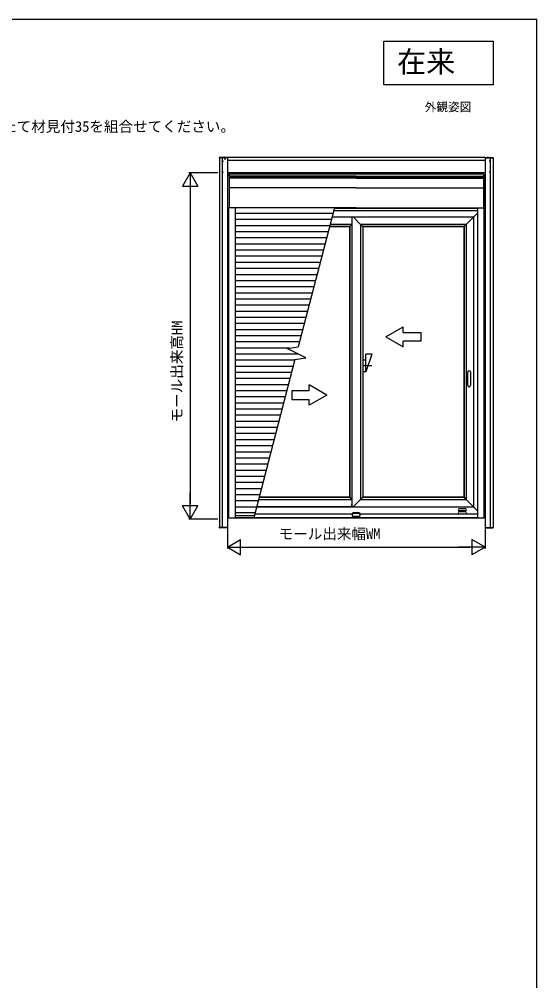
# Model space of a CAD drawing. Units: millimetres, scale not verified. Extents: x -525 to 525, y -783 to 779.
# Drawn here: x 169 to 525, y 87 to 747 of the extents above; entities that cross this region are included whole.
import ezdxf
from ezdxf.enums import TextEntityAlignment as Align

# ---------------------------------------------------------------- set-up
doc = ezdxf.new("R2010")
doc.units = ezdxf.units.MM
doc.header["$LTSCALE"] = 4
for name, color, linetype in [('0-1_USER1', 3, 'Continuous'), ('0-6_YKK_A1', 4, 'Continuous'), ('0-7_YKK_D', 6, 'Continuous'), ('0-8_YKK_ZWAK', 7, 'Continuous')]:
    doc.layers.add(name, color=color, linetype=linetype)
doc.styles.add('ＭＳ ゴシック', font='')
doc.styles.get('ＭＳ ゴシック').set_extended_font_data('MS Gothic')

msp = doc.modelspace()

# ---------------------------------------------------------------- linework, layer by layer
at = {"layer": '0-1_USER1'}
msp.add_lwpolyline([(420, 732.2), (495, 732.2), (495, 702.2), (420, 702.2)], close=True, dxfattribs=at)
at = {"layer": '0-6_YKK_A1'}
for p, q in [((306.9, 651.95), (306.9, 398.07)), ((308.75, 651.95), (306.95, 651.95)), ((308.751, 652.2), (306.951, 652.2)), ((308.67, 649.75), (309.646, 649.75)), ((308.75, 651.95), (308.85, 651.95)), ((308.751, 652.2), (308.951, 652.2)), ((308.9, 650.2), (308.822, 650.2)), ((308.822, 649.3), (308.9, 649.3)), ((308.9, 651.95), (308.9, 398.07)), ((308.9, 650.2), (308.9, 650.14)), ((308.9, 649.94), (308.9, 649.56)), ((308.9, 649.36), (308.9, 649.3)), ((312.3, 651.95), (308.95, 651.95)), ((312.299, 652.2), (308.951, 652.2)), ((309.25, 651.95), (309.25, 651.95)), ((310.149, 652.278), (310.149, 652.2)), ((310.209, 652.2), (310.149, 652.2)), ((310.789, 652.2), (310.409, 652.2)), ((310.599, 652.43), (310.599, 650.654)), ((311.049, 652.2), (310.989, 652.2)), ((311.049, 652.2), (311.049, 652.278)), ((312.3, 651.95), (312.4, 651.95)), ((312.4, 651.95), (312.399, 652.101)), ((312.4, 652.2), (312.4, 398.07)), ((489.5, 652.2), (312.4, 652.2)), ((489.5, 650.2), (312.4, 650.2)), ((489.5, 652.2), (489.5, 398.07)), ((489.5, 651.95), (489.501, 652.101)), ((489.6, 651.95), (489.5, 651.95)), ((489.6, 651.95), (492.95, 651.95)), ((489.601, 652.2), (492.949, 652.2)), ((490.851, 652.2), (490.851, 652.278)), ((490.851, 652.2), (490.911, 652.2)), ((491.111, 652.2), (491.491, 652.2)), ((491.301, 652.43), (491.301, 651.454)), ((491.691, 652.2), (491.751, 652.2)), ((491.751, 652.278), (491.751, 652.2)), ((493.23, 649.75), (492.254, 649.75)), ((492.65, 651.95), (492.65, 651.95)), ((493.149, 652.2), (492.949, 652.2)), ((493, 651.95), (493, 398.07)), ((493, 650.2), (493.078, 650.2)), ((493, 650.2), (493, 650.14)), ((493, 649.94), (493, 649.56)), ((493, 649.36), (493, 649.3)), ((493.078, 649.3), (493, 649.3)), ((493.15, 651.95), (493.05, 651.95)), ((493.149, 652.2), (494.949, 652.2)), ((493.15, 651.95), (494.95, 651.95)), ((495, 651.95), (495, 398.07)), ((308.67, 642.1), (309.646, 642.1)), ((308.9, 642.55), (308.822, 642.55)), ((308.822, 641.65), (308.9, 641.65)), ((308.9, 642.55), (308.9, 642.49)), ((308.9, 642.29), (308.9, 641.91)), ((308.9, 641.71), (308.9, 641.65)), ((489.5, 641.7), (312.4, 641.7)), ((488.55, 640.9), (313.35, 640.9)), ((313.35, 640.9), (313.35, 640.12)), ((488.55, 640.9), (488.55, 640.12)), ((493.23, 642.1), (492.254, 642.1)), ((493, 642.55), (493.078, 642.55)), ((493, 642.55), (493, 642.49)), ((493, 642.29), (493, 641.91)), ((493, 641.71), (493, 641.65)), ((493.078, 641.65), (493, 641.65)), ((400.95, 639.32), (313.6, 639.32)), ((400.95, 639.06), (313.6, 639.06)), ((400.95, 638.049), (313.6, 638.049)), ((400.95, 639.32), (313.73, 639.32)), ((400.95, 639.06), (313.73, 639.06)), ((400.95, 639.32), (488.17, 639.32)), ((400.95, 639.32), (488.3, 639.32)), ((400.95, 639.06), (488.17, 639.06)), ((400.95, 639.06), (488.3, 639.06)), ((400.95, 638.049), (488.3, 638.049)), ((488.3, 638.85), (488.3, 618.52)), ((400.95, 631.49), (313.6, 631.49)), ((400.95, 631.49), (488.3, 631.49)), ((313.2, 617.42), (313.2, 404.82)), ((400.95, 617.67), (313.6, 617.67)), ((317.7, 617.67), (317.7, 404.82)), ((385.95, 617.67), (361.102, 522.255)), ((385.455, 615.77), (484.2, 615.77)), ((484.2, 617.12), (385.807, 617.12)), ((400.95, 617.67), (488.3, 617.67)), ((484.2, 617.67), (484.2, 404.82)), ((488.7, 617.42), (488.7, 404.82)), ((384.932, 613.76), (317.7, 613.76)), ((383.838, 609.56), (317.7, 609.56)), ((398, 611.27), (384.283, 611.27)), ((384.309, 611.37), (481.55, 611.37)), ((398, 611.37), (398, 412.17)), ((398, 611.27), (398, 610.07)), ((398, 610.07), (398, 609.67)), ((403.9, 606.27), (398.8, 611.37)), ((398.8, 611.37), (403.9, 606.27)), ((476.55, 606.27), (481.55, 611.27)), ((481.55, 611.27), (476.55, 606.27)), ((481.55, 611.37), (481.65, 611.47)), ((481.55, 611.37), (481.55, 412.17)), ((481.65, 611.47), (484.2, 614.02)), ((382.744, 605.36), (317.7, 605.36)), ((381.651, 601.16), (317.7, 601.16)), ((396.3, 604.57), (382.539, 604.57)), ((396.48, 604.75), (382.585, 604.75)), ((398, 606.27), (382.981, 606.27)), ((396.48, 604.75), (396.3, 604.57)), ((396.43, 604.7), (396.3, 604.57)), ((396.3, 604.57), (396.3, 419.07)), ((396.43, 604.7), (396.43, 418.94)), ((396.53, 604.8), (396.48, 604.75)), ((398, 606.27), (396.53, 604.8)), ((398, 606.27), (396.53, 604.8)), ((403.9, 606.27), (405.42, 604.75)), ((476.55, 606.27), (403.9, 606.27)), ((403.9, 606.27), (405.42, 604.75)), ((405.42, 604.75), (405.42, 418.89)), ((405.42, 604.75), (405.6, 604.57)), ((475.03, 604.75), (405.42, 604.75)), ((405.42, 604.75), (405.6, 604.57)), ((405.6, 604.57), (405.6, 419.07)), ((474.85, 604.57), (405.6, 604.57)), ((474.85, 604.57), (475.03, 604.75)), ((475.03, 604.75), (474.85, 604.57)), ((474.85, 604.57), (474.85, 419.07)), ((475.03, 604.75), (476.55, 606.27)), ((476.55, 606.27), (475.03, 604.75)), ((475.03, 604.75), (475.03, 418.89)), ((380.557, 596.96), (317.7, 596.96)), ((379.463, 592.76), (317.7, 592.76)), ((378.369, 588.56), (317.7, 588.56)), ((377.276, 584.36), (317.7, 584.36)), ((376.182, 580.16), (317.7, 580.16)), ((375.088, 575.96), (317.7, 575.96)), ((373.994, 571.76), (317.7, 571.76)), ((372.901, 567.56), (317.7, 567.56)), ((371.807, 563.36), (317.7, 563.36)), ((370.713, 559.16), (317.7, 559.16)), ((369.619, 554.96), (317.7, 554.96)), ((368.526, 550.76), (317.7, 550.76)), ((367.432, 546.56), (317.7, 546.56)), ((366.338, 542.36), (317.7, 542.36)), ((365.244, 538.16), (317.7, 538.16)), ((421.225, 529.07), (433.225, 535.998)), ((433.225, 532.07), (433.225, 535.998)), ((364.151, 533.96), (317.7, 533.96)), ((363.057, 529.76), (317.7, 529.76)), ((421.225, 529.07), (433.225, 522.142)), ((361.963, 525.56), (317.7, 525.56)), ((433.225, 522.142), (433.225, 526.07)), ((355.186, 521.36), (317.7, 521.36)), ((361.44, 517.16), (317.7, 517.16)), ((411.6, 517.07), (407.6, 505.07)), ((411.6, 517.07), (407.6, 517.07)), ((407.6, 505.07), (407.6, 517.07)), ((358.682, 512.96), (317.7, 512.96)), ((357.588, 508.76), (317.7, 508.76)), ((358.834, 513.545), (330.515, 404.8)), ((411.6, 509.07), (405.42, 509.07)), ((407.6, 513.07), (405.6, 513.07)), ((356.494, 504.56), (317.7, 504.56)), ((407.6, 505.07), (405.6, 505.07)), ((477.65, 495.72), (477.65, 504.92)), ((479.45, 504.92), (479.45, 495.72)), ((355.401, 500.36), (317.7, 500.36)), ((354.307, 496.16), (317.7, 496.16)), ((368.675, 492.07), (368.675, 495.998)), ((380.675, 489.07), (368.675, 495.998)), ((353.213, 491.96), (317.7, 491.96)), ((380.675, 489.07), (368.675, 482.142)), ((352.119, 487.76), (317.7, 487.76)), ((351.026, 483.56), (317.7, 483.56)), ((356.675, 486.07), (368.675, 486.07)), ((368.675, 482.142), (368.675, 486.07)), ((349.932, 479.36), (317.7, 479.36)), ((348.838, 475.16), (317.7, 475.16)), ((347.744, 470.96), (317.7, 470.96)), ((346.651, 466.76), (317.7, 466.76)), ((345.557, 462.56), (317.7, 462.56)), ((344.463, 458.36), (317.7, 458.36)), ((343.369, 454.16), (317.7, 454.16)), ((342.276, 449.96), (317.7, 449.96)), ((341.182, 445.76), (317.7, 445.76)), ((340.088, 441.56), (317.7, 441.56)), ((338.994, 437.36), (317.7, 437.36)), ((337.901, 433.16), (317.7, 433.16)), ((336.807, 428.96), (317.7, 428.96)), ((335.713, 424.76), (317.7, 424.76)), ((334.619, 420.56), (317.7, 420.56)), ((333.526, 416.36), (317.7, 416.36)), ((333.789, 417.37), (398, 417.37)), ((334.231, 419.07), (396.3, 419.07)), ((396.43, 418.94), (396.3, 419.07)), ((398, 417.37), (396.53, 418.84)), ((398, 417.37), (396.53, 418.84)), ((398.7, 412.17), (403.9, 417.37)), ((403.9, 417.37), (405.42, 418.89)), ((403.9, 417.37), (405.42, 418.89)), ((403.9, 417.37), (476.55, 417.37)), ((405.42, 418.89), (405.6, 419.07)), ((405.42, 418.89), (405.6, 419.07)), ((405.6, 419.07), (474.85, 419.07)), ((474.85, 419.07), (475.03, 418.89)), ((476.55, 417.37), (475.03, 418.89)), ((475.03, 418.89), (476.55, 417.37)), ((481.55, 412.37), (476.55, 417.37)), ((332.432, 412.16), (317.7, 412.16)), ((481.55, 412.17), (332.434, 412.17)), ((398, 412.27), (332.46, 412.27)), ((398, 413.57), (398, 413.97)), ((398, 412.27), (398, 413.57)), ((476.15, 410.92), (471.61, 410.92)), ((471.61, 409.72), (476.15, 409.72)), ((481.55, 412.17), (481.65, 412.07)), ((481.65, 412.07), (484.2, 409.52)), ((481.655, 412.065), (484.2, 409.52)), ((313.4, 404.72), (313.1, 404.72)), ((313.4, 404.82), (313.4, 404.72)), ((313.4, 404.82), (317.5, 404.82)), ((313.4, 404.72), (317.5, 404.72)), ((317.5, 404.72), (317.5, 404.82)), ((317.5, 404.82), (317.8, 404.82)), ((317.8, 404.72), (317.5, 404.72)), ((331.427, 408.3), (317.7, 408.3)), ((330.88, 406.2), (317.7, 406.2)), ((317.7, 404.87), (317.8, 404.87)), ((317.8, 404.87), (317.8, 404.83)), ((317.8, 404.82), (317.8, 404.83)), ((317.8, 404.82), (317.8, 404.8)), ((484.1, 404.8), (317.8, 404.8)), ((317.8, 404.77), (317.8, 404.8)), ((317.8, 404.77), (317.8, 404.65)), ((398.482, 407.27), (331.158, 407.27)), ((398.45, 406.001), (398.45, 407.139)), ((398.453, 407.165), (398.634, 407.838)), ((398.55, 405.992), (403.35, 405.992)), ((398.634, 407.838), (398.73, 408.198)), ((403.162, 407.839), (398.737, 407.839)), ((398.827, 408.272), (398.84, 408.272)), ((403.06, 408.272), (398.84, 408.272)), ((403.06, 408.272), (403.073, 408.272)), ((403.17, 408.198), (403.266, 407.838)), ((403.266, 407.838), (403.447, 407.165)), ((484.2, 407.27), (403.418, 407.27)), ((403.45, 407.139), (403.45, 406.001)), ((476.15, 408.77), (471.61, 408.77)), ((471.61, 407.57), (476.15, 407.57)), ((484.1, 404.83), (484.1, 404.82)), ((484.1, 404.8), (484.1, 404.77)), ((484.1, 404.77), (484.1, 404.65)), ((484.4, 404.72), (484.1, 404.72)), ((484.4, 404.82), (484.4, 404.72)), ((484.4, 404.82), (488.5, 404.82)), ((484.4, 404.72), (488.5, 404.72)), ((488.5, 404.72), (488.5, 404.82)), ((488.5, 404.82), (488.8, 404.82)), ((488.8, 404.72), (488.5, 404.72)), ((488.8, 404.82), (488.8, 404.72)), ((308.75, 398.07), (306.95, 398.07)), ((308.751, 397.82), (306.951, 397.82)), ((308.75, 398.07), (308.85, 398.07)), ((308.751, 397.82), (308.951, 397.82)), ((312.3, 398.07), (308.95, 398.07)), ((312.299, 397.82), (308.951, 397.82)), ((309.25, 398.07), (309.25, 398.07)), ((312.3, 398.07), (312.4, 398.07)), ((312.4, 398.07), (312.399, 397.919)), ((489.5, 398.07), (489.501, 397.919)), ((489.6, 398.07), (489.5, 398.07)), ((489.6, 398.07), (492.95, 398.07)), ((489.601, 397.82), (492.949, 397.82)), ((492.65, 398.07), (492.65, 398.07)), ((493.149, 397.82), (492.949, 397.82)), ((493.15, 398.07), (493.05, 398.07)), ((493.149, 397.82), (494.949, 397.82)), ((493.15, 398.07), (494.95, 398.07))]:
    msp.add_line(p, q, dxfattribs=at)
for points in [[(306.851, 652.101), (306.85, 651.95), (306.95, 651.95)], [(308.851, 652.101), (308.85, 651.95), (308.95, 651.95)], [(493.049, 652.101), (493.05, 651.95), (492.95, 651.95)], [(495.049, 652.101), (495.05, 651.95), (494.95, 651.95)], [(484.2, 614.02), (481.65, 611.47), (481.55, 611.37)], [(396.53, 604.8), (396.53, 418.84), (396.48, 418.89)], [(403.9, 606.27), (403.9, 417.37), (398.7, 412.17)], [(476.55, 606.27), (476.55, 417.37), (481.55, 412.37)], [(433.225, 532.07), (445.225, 532.07), (445.225, 526.07), (433.225, 526.07)], [(358.834, 513.545), (366.364, 514.684), (353.572, 521.116), (361.102, 522.255)], [(368.675, 492.07), (356.675, 492.07), (356.675, 486.07)], [(334.184, 418.89), (396.48, 418.89), (396.3, 419.07)], [(405.42, 418.89), (475.03, 418.89), (474.85, 419.07)], [(313.1, 404.72), (313.1, 404.82), (313.4, 404.82)], [(484.1, 404.65), (484.1, 404.62), (317.8, 404.62), (317.8, 404.65)], [(484.2, 404.87), (484.1, 404.87), (484.1, 404.83)], [(484.1, 404.8), (484.1, 404.82), (484.4, 404.82)], [(306.851, 397.919), (306.85, 398.07), (306.95, 398.07)], [(308.851, 397.919), (308.85, 398.07), (308.95, 398.07)], [(493.049, 397.919), (493.05, 398.07), (492.95, 398.07)], [(495.049, 397.919), (495.05, 398.07), (494.95, 398.07)]]:
    msp.add_lwpolyline(points, dxfattribs=at)
for points in [[(312.8, 640.12), (313.6, 640.12), (313.6, 617.42), (312.8, 617.42)], [(489.1, 640.12), (488.3, 640.12), (488.3, 617.42), (489.1, 617.42)]]:
    msp.add_lwpolyline(points, close=True, dxfattribs=at)
for centre, radius, start, end in [((306.951, 652.1), 0.1, 90, 179.5), ((309.9, 649.75), 1.2, 159.64559, 200.35441), ((308.822, 650.15), 0.05, 90, 159.64559), ((308.822, 649.35), 0.05, 200.35441, 270), ((308.951, 652.1), 0.1, 90, 179.5), ((310.199, 652.278), 0.05, 110.35441, 180), ((310.599, 651.2), 1.2, 69.64559, 110.35441), ((310.999, 652.278), 0.05, 0, 69.64559), ((312.299, 652.1), 0.1, 0.5, 90), ((489.601, 652.1), 0.1, 90, 179.5), ((490.901, 652.278), 0.05, 110.35441, 180), ((491.301, 651.2), 1.2, 69.64559, 110.35441), ((491.701, 652.278), 0.05, 0, 69.64559), ((492.949, 652.1), 0.1, 0.5, 90), ((493.078, 650.15), 0.05, 20.35441, 90), ((493.078, 649.35), 0.05, 270, 339.64559), ((492, 649.75), 1.2, 339.64559, 20.35441), ((494.949, 652.1), 0.1, 0.5, 90), ((309.9, 642.1), 1.2, 159.64559, 200.35441), ((308.822, 642.5), 0.05, 90, 159.64559), ((308.822, 641.7), 0.05, 200.35441, 270), ((493.078, 642.5), 0.05, 20.35441, 90), ((493.078, 641.7), 0.05, 270, 339.64559), ((492, 642.1), 1.2, 339.64559, 20.35441), ((478.55, 504.92), 0.9, 0, 180), ((477.98, 506.57), 0.9, 274.94605, 303.16936), ((478.55, 495.72), 0.9, 180, 0), ((471.61, 410.32), 0.6, 90, 270), ((476.15, 410.32), 0.6, 270, 90), ((398.55, 407.139), 0.1, 165, 180), ((398.827, 408.172), 0.1, 90, 165), ((403.073, 408.172), 0.1, 15, 90), ((403.35, 407.139), 0.1, 0, 15), ((471.61, 408.17), 0.6, 90, 270), ((476.15, 408.17), 0.6, 270, 90), ((306.951, 397.92), 0.1, 180.5, 270), ((308.951, 397.92), 0.1, 180.5, 270), ((312.299, 397.92), 0.1, 270, 359.5), ((489.601, 397.92), 0.1, 180.5, 270), ((492.949, 397.92), 0.1, 270, 359.5), ((494.949, 397.92), 0.1, 270, 359.5)]:
    msp.add_arc(centre, radius, start, end, dxfattribs=at)
for centre, major_axis, ratio, start_param, end_param in [((398.55, 406.001), (0.1, 0), 0.087489, 3.1415927, 4.712389), ((398.73, 407.812), (0.0966, -0.0259), 0.259991, 1.7005698, 3.1415927), ((398.784, 408.012), (0.067, 0.169), 0.540405, 3.2225337, 3.3523072), ((403.116, 408.012), (-0.067, 0.169), 0.540405, 2.9308781, 3.0606516), ((403.17, 407.812), (0.0966, 0.0259), 0.259991, 0, 1.4410229), ((403.35, 406.001), (0.1, 0), 0.087489, 4.712389, 6.2831853)]:
    msp.add_ellipse(centre, major_axis=major_axis, ratio=ratio, start_param=start_param, end_param=end_param, dxfattribs=at)
at = {"layer": '0-7_YKK_D'}
for p, q in [((286.9, 641.7), (281.65, 632.607)), ((305.95, 641.7), (285.9, 641.7)), ((286.9, 641.7), (292.15, 632.607)), ((286.9, 641.7), (286.9, 623.513)), ((281.65, 632.607), (292.15, 632.607)), ((286.9, 631.2), (286.9, 414.32)), ((286.9, 403.82), (286.9, 422.007)), ((286.9, 403.82), (281.65, 412.913)), ((292.15, 412.913), (281.65, 412.913)), ((286.9, 403.82), (292.15, 412.913)), ((305.95, 403.82), (285.9, 403.82)), ((312.4, 402.82), (312.4, 383.62)), ((489.5, 402.82), (489.5, 383.62)), ((312.4, 384.62), (321.493, 389.87)), ((321.493, 379.37), (321.493, 389.87)), ((489.5, 384.62), (480.407, 389.87)), ((480.407, 389.87), (480.407, 379.37)), ((312.4, 384.62), (321.493, 379.37)), ((312.4, 384.62), (330.587, 384.62)), ((322.9, 384.62), (479, 384.62)), ((489.5, 384.62), (471.313, 384.62)), ((489.5, 384.62), (480.407, 379.37))]:
    msp.add_line(p, q, dxfattribs=at)
at = {"layer": '0-8_YKK_ZWAK'}
msp.add_line((-525, 747.2), (525, 747.2), dxfattribs=at)
msp.add_lwpolyline([(-525, -782.8), (525, -782.8), (525, 747.2)], dxfattribs=at)

# ---------------------------------------------------------------- texts
at = {"layer": '0-1_USER1', "style": 'ＭＳ ゴシック'}
for s, height, p in [('在来', 14.66, (429, 706.2)), ('外観姿図', 5.865, (448, 682.2)), (' 見付80三方枠セットとたて材見付35を組合せてください。', 7.331, (52.722, 667.667))]:
    msp.add_text(s, height=height, dxfattribs=at).set_placement(p, align=Align.BOTTOM_LEFT)
at = {"layer": '0-7_YKK_D', "style": 'ＭＳ ゴシック'}
msp.add_text('モール出来高HM', height=7.331, rotation=90, dxfattribs=at).set_placement((283.593, 470.232), align=Align.BOTTOM_LEFT)
msp.add_text('モール出来幅WM', height=7.331, dxfattribs=at).set_placement((347.683, 387.927), align=Align.BOTTOM_LEFT)

doc.saveas('drawing.dxf')
